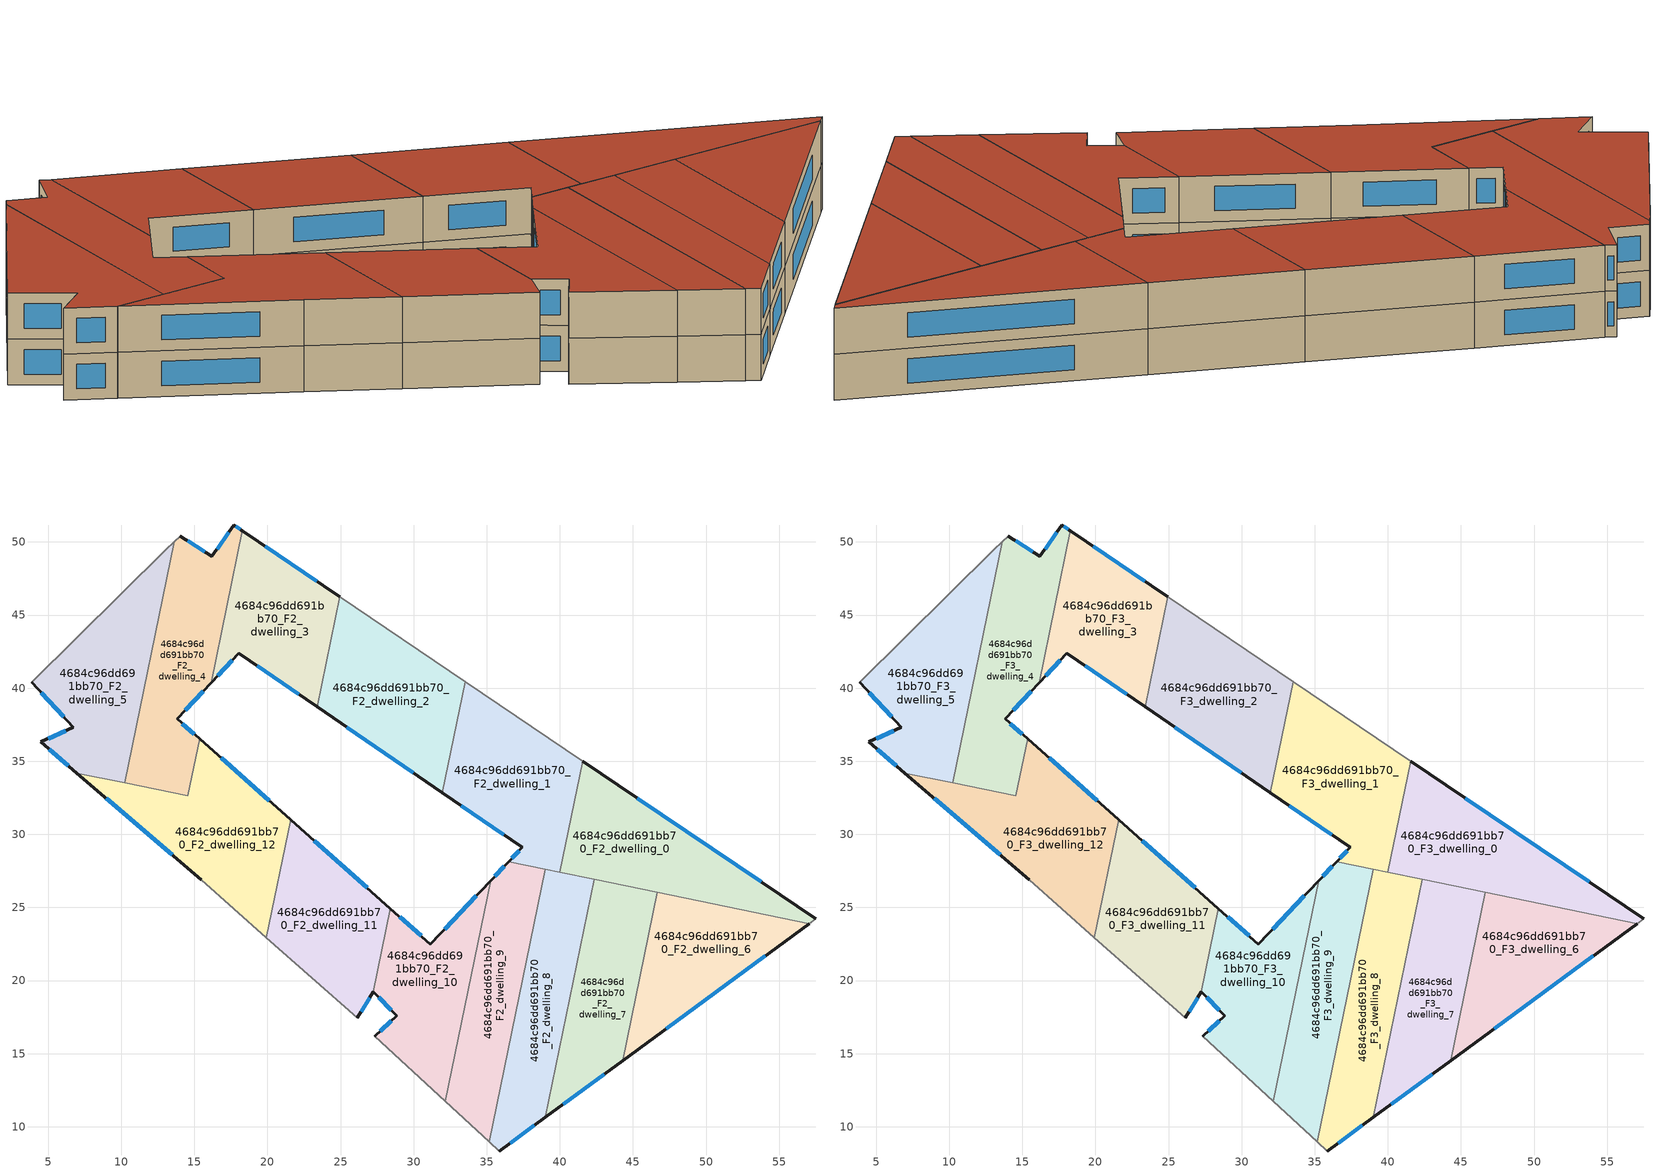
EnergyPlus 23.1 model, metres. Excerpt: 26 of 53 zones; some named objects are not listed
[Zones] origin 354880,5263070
4684c96dd691bb70_F2_dwelling_0
 floor to 4684c96dd691bb70_F1_dwelling_0 (EU_floor_Construction): 57.51,24.22 57.06,23.89 39.99,27.4 41.56,35.02 z6
 wall outside (EU_wall_Construction): 57.51,24.22 41.56,35.02 z6:9
 wall to 4684c96dd691bb70_F2_dwelling_1 (EU_wall_Construction): 41.56,35.02 39.99,27.4 z6:9
 wall adiabatic (EU_wall_Construction): 57.06,23.89 57.51,24.22 z6:9
 wall to 4684c96dd691bb70_F2_dwelling_6 (EU_wall_Construction): 46.66,26.03 57.06,23.89 z6:9
 wall to 4684c96dd691bb70_F2_dwelling_8 (EU_wall_Construction): 39.99,27.4 42.35,26.92 z6:9
 wall to 4684c96dd691bb70_F2_dwelling_7 (EU_wall_Construction): 42.35,26.92 46.66,26.03 z6:9
 window (EU_Window_Construction): 53.77,26.76 45.3,32.48 z6.7:8.3
4684c96dd691bb70_F2_dwelling_1
 floor to 4684c96dd691bb70_F1_dwelling_1 (EU_floor_Construction): 41.56,35.02 39.99,27.4 36.5,28.12 37.44,29.11 31.97,32.85 33.53,40.45 z6
 wall outside (EU_wall_Construction): 31.97,32.85 37.44,29.11 36.5,28.12 z6:9
 wall to 4684c96dd691bb70_F2_dwelling_2 (EU_wall_Construction): 33.53,40.45 31.97,32.85 z6:9
 wall adiabatic (EU_wall_Construction): 41.56,35.02 33.53,40.45 z6:9
 wall to 4684c96dd691bb70_F2_dwelling_9 (EU_wall_Construction): 36.5,28.12 39.01,27.6 z6:9
 wall to 4684c96dd691bb70_F2_dwelling_8 (EU_wall_Construction): 39.01,27.6 39.99,27.4 z6:9
 window (EU_Window_Construction): 37.22,28.88 36.72,28.35 / 33.26,31.97 36.16,29.99 z6.7:8.3
4684c96dd691bb70_F2_dwelling_10
 floor to 4684c96dd691bb70_F1_dwelling_10 (EU_floor_Construction): 35.26,26.82 32.16,11.76 27.36,16.2 28.83,17.58 27.24,19.24 28.41,24.93 31.15,22.49 z6
 wall outside (EU_wall_Construction): 27.24,19.24 28.83,17.58 27.36,16.2 / 35.26,26.82 31.15,22.49 28.41,24.93 z6:9
 wall adiabatic (EU_wall_Construction): 27.36,16.2 32.16,11.76 z6:9
 wall to 4684c96dd691bb70_F2_dwelling_11 (EU_wall_Construction): 28.41,24.93 27.24,19.24 z6:9
 wall to 4684c96dd691bb70_F2_dwelling_9 (EU_wall_Construction): 32.16,11.76 35.26,26.82 z6:9
 window (EU_Window_Construction): 28.48,17.26 27.7,16.52 / 27.62,18.85 28.46,17.97 / 30.51,23.07 29.06,24.36 / 34.3,25.8 32.12,23.51 z6.7:8.3
4684c96dd691bb70_F2_dwelling_11
 floor to 4684c96dd691bb70_F1_dwelling_11 (EU_floor_Construction): 28.41,24.93 27.24,19.24 26.14,17.46 19.93,22.95 21.59,31 z6
 wall outside (EU_wall_Construction): 28.41,24.93 21.59,31 / 26.14,17.46 27.24,19.24 z6:9
 wall adiabatic (EU_wall_Construction): 19.93,22.95 26.14,17.46 z6:9
 wall to 4684c96dd691bb70_F2_dwelling_12 (EU_wall_Construction): 21.59,31 19.93,22.95 z6:9
 window (EU_Window_Construction): 26.81,26.35 23.19,29.57 / 26.4,17.88 26.98,18.82 z6.7:8.3
4684c96dd691bb70_F2_dwelling_12
 floor to 4684c96dd691bb70_F1_dwelling_12 (EU_floor_Construction): 21.59,31 19.93,22.95 15.47,26.89 6.97,34.2 14.56,32.63 15.36,36.53 z6
 wall outside (EU_wall_Construction): 6.97,34.2 15.47,26.89 / 21.59,31 15.36,36.53 z6:9
 wall to 4684c96dd691bb70_F2_dwelling_4 (EU_wall_Construction): 15.36,36.53 14.56,32.63 10.24,33.52 z6:9
 wall adiabatic (EU_wall_Construction): 15.47,26.89 19.93,22.95 z6:9
 wall to 4684c96dd691bb70_F2_dwelling_5 (EU_wall_Construction): 10.24,33.52 6.97,34.2 z6:9
 window (EU_Window_Construction): 8.96,32.48 13.47,28.6 / 20.12,32.3 16.82,35.23 z6.7:8.3
4684c96dd691bb70_F2_dwelling_2
 floor to 4684c96dd691bb70_F1_dwelling_2 (EU_floor_Construction): 33.53,40.45 31.97,32.85 23.4,38.72 24.95,46.26 z6
 wall outside (EU_wall_Construction): 23.4,38.72 31.97,32.85 z6:9
 wall to 4684c96dd691bb70_F2_dwelling_3 (EU_wall_Construction): 24.95,46.26 23.4,38.72 z6:9
 wall adiabatic (EU_wall_Construction): 33.53,40.45 24.95,46.26 z6:9
 window (EU_Window_Construction): 25.41,37.34 29.96,34.23 z6.7:8.3
4684c96dd691bb70_F2_dwelling_3
 floor to 4684c96dd691bb70_F1_dwelling_3 (EU_floor_Construction): 24.95,46.26 23.4,38.72 18.05,42.38 16.15,40.37 18.29,50.76 z6
 wall outside (EU_wall_Construction): 16.15,40.37 18.05,42.38 23.4,38.72 / 24.95,46.26 18.29,50.76 z6:9
 wall to 4684c96dd691bb70_F2_dwelling_4 (EU_wall_Construction): 18.29,50.76 16.15,40.37 z6:9
 window (EU_Window_Construction): 16.6,40.84 17.61,41.91 / 23.38,47.31 19.85,49.7 / 19.31,41.52 22.14,39.58 z6.7:8.3
4684c96dd691bb70_F2_dwelling_4
 floor to 4684c96dd691bb70_F1_dwelling_4 (EU_floor_Construction): 18.29,50.76 16.15,40.37 13.82,37.9 15.36,36.53 14.56,32.63 10.24,33.52 13.63,50 14.04,50.4 16.2,49.01 17.7,51.16 z6
 wall outside (EU_wall_Construction): 18.29,50.76 17.7,51.16 16.2,49.01 14.04,50.4 / 15.36,36.53 13.82,37.9 16.15,40.37 z6:9
 wall to 4684c96dd691bb70_F2_dwelling_5 (EU_wall_Construction): 13.63,50 10.24,33.52 z6:9
 wall adiabatic (EU_wall_Construction): 14.04,50.4 13.63,50 z6:9
 window (EU_Window_Construction): 18.15,50.86 17.84,51.07 / 14.37,38.48 15.6,39.79 / 15,36.85 14.18,37.58 / 15.7,49.33 14.55,50.07 / 17.35,50.66 16.55,49.51 z6.7:8.3
4684c96dd691bb70_F2_dwelling_5
 floor to 4684c96dd691bb70_F1_dwelling_5 (EU_floor_Construction): 13.63,50 10.24,33.52 6.97,34.2 4.5,36.32 6.72,37.31 3.87,40.4 13.06,49.46 z6
 wall outside (EU_wall_Construction): 3.87,40.4 6.72,37.31 4.5,36.32 6.97,34.2 z6:9
 wall adiabatic (EU_wall_Construction): 13.63,50 13.06,49.46 3.87,40.4 z6:9
 window (EU_Window_Construction): 5.08,35.82 6.39,34.7 / 6.2,37.08 5.02,36.55 / 4.54,39.67 6.05,38.04 z6.7:8.3
4684c96dd691bb70_F2_dwelling_6
 floor to 4684c96dd691bb70_F1_dwelling_6 (EU_floor_Construction): 57.06,23.89 44.29,14.52 46.66,26.03 z6
 wall outside (EU_wall_Construction): 44.29,14.52 57.06,23.89 z6:9
 wall to 4684c96dd691bb70_F2_dwelling_7 (EU_wall_Construction): 46.66,26.03 44.29,14.52 z6:9
 window (EU_Window_Construction): 47.29,16.72 54.06,21.69 z6.7:8.3
4684c96dd691bb70_F2_dwelling_7
 floor to 4684c96dd691bb70_F1_dwelling_7 (EU_floor_Construction): 46.66,26.03 44.29,14.52 39,10.64 42.35,26.92 z6
 wall outside (EU_wall_Construction): 39,10.64 44.29,14.52 z6:9
 wall to 4684c96dd691bb70_F2_dwelling_8 (EU_wall_Construction): 42.35,26.92 39,10.64 z6:9
 window (EU_Window_Construction): 40.24,11.55 43.05,13.61 z6.7:8.3
4684c96dd691bb70_F2_dwelling_8
 floor to 4684c96dd691bb70_F1_dwelling_8 (EU_floor_Construction): 42.35,26.92 39,10.64 35.87,8.34 35.18,8.98 39.01,27.6 z6
 wall outside (EU_wall_Construction): 35.87,8.34 39,10.64 z6:9
 wall adiabatic (EU_wall_Construction): 35.18,8.98 35.87,8.34 z6:9
 wall to 4684c96dd691bb70_F2_dwelling_9 (EU_wall_Construction): 39.01,27.6 35.18,8.98 z6:9
 window (EU_Window_Construction): 36.61,8.88 38.26,10.1 z6.7:8.3
4684c96dd691bb70_F2_dwelling_9
 floor to 4684c96dd691bb70_F1_dwelling_9 (EU_floor_Construction): 39.01,27.6 35.18,8.98 32.16,11.76 35.26,26.82 36.5,28.12 z6
 wall outside (EU_wall_Construction): 36.5,28.12 35.26,26.82 z6:9
 wall adiabatic (EU_wall_Construction): 32.16,11.76 35.18,8.98 z6:9
 window (EU_Window_Construction): 36.21,27.82 35.55,27.12 z6.7:8.3
4684c96dd691bb70_F3_dwelling_0
 floor to 4684c96dd691bb70_F2_dwelling_0 (EU_floor_Construction): 57.51,24.22 57.06,23.89 39.99,27.4 41.56,35.02 z9
 wall outside (EU_wall_Construction): 57.51,24.22 41.56,35.02 z9:12
 wall to 4684c96dd691bb70_F3_dwelling_1 (EU_wall_Construction): 41.56,35.02 39.99,27.4 z9:12
 wall adiabatic (EU_wall_Construction): 57.06,23.89 57.51,24.22 z9:12
 wall to 4684c96dd691bb70_F3_dwelling_6 (EU_wall_Construction): 46.66,26.03 57.06,23.89 z9:12
 wall to 4684c96dd691bb70_F3_dwelling_8 (EU_wall_Construction): 39.99,27.4 42.35,26.92 z9:12
 wall to 4684c96dd691bb70_F3_dwelling_7 (EU_wall_Construction): 42.35,26.92 46.66,26.03 z9:12
 window (EU_Window_Construction): 53.77,26.76 45.3,32.48 z9.7:11.3
 roof outside (EU_roof_Construction): 57.51,24.22 41.56,35.02 39.99,27.4 57.06,23.89 z12
4684c96dd691bb70_F3_dwelling_1
 floor to 4684c96dd691bb70_F2_dwelling_1 (EU_floor_Construction): 41.56,35.02 39.99,27.4 36.5,28.12 37.44,29.11 31.97,32.85 33.53,40.45 z9
 wall outside (EU_wall_Construction): 31.97,32.85 37.44,29.11 36.5,28.12 z9:12
 wall to 4684c96dd691bb70_F3_dwelling_2 (EU_wall_Construction): 33.53,40.45 31.97,32.85 z9:12
 wall adiabatic (EU_wall_Construction): 41.56,35.02 33.53,40.45 z9:12
 wall to 4684c96dd691bb70_F3_dwelling_9 (EU_wall_Construction): 36.5,28.12 39.01,27.6 z9:12
 wall to 4684c96dd691bb70_F3_dwelling_8 (EU_wall_Construction): 39.01,27.6 39.99,27.4 z9:12
 window (EU_Window_Construction): 37.22,28.88 36.72,28.35 / 33.26,31.97 36.16,29.99 z9.7:11.3
 roof outside (EU_roof_Construction): 39.99,27.4 41.56,35.02 33.53,40.45 31.97,32.85 37.44,29.11 36.5,28.12 z12
4684c96dd691bb70_F3_dwelling_10
 floor to 4684c96dd691bb70_F2_dwelling_10 (EU_floor_Construction): 35.26,26.82 32.16,11.76 27.36,16.2 28.83,17.58 27.24,19.24 28.41,24.93 31.15,22.49 z9
 wall outside (EU_wall_Construction): 27.24,19.24 28.83,17.58 27.36,16.2 / 35.26,26.82 31.15,22.49 28.41,24.93 z9:12
 wall adiabatic (EU_wall_Construction): 27.36,16.2 32.16,11.76 z9:12
 wall to 4684c96dd691bb70_F3_dwelling_11 (EU_wall_Construction): 28.41,24.93 27.24,19.24 z9:12
 wall to 4684c96dd691bb70_F3_dwelling_9 (EU_wall_Construction): 32.16,11.76 35.26,26.82 z9:12
 window (EU_Window_Construction): 28.48,17.26 27.7,16.52 / 27.62,18.85 28.46,17.97 / 30.51,23.07 29.06,24.36 / 34.3,25.8 32.12,23.51 z9.7:11.3
 roof outside (EU_roof_Construction): 32.16,11.76 35.26,26.82 31.15,22.49 28.41,24.93 27.24,19.24 28.83,17.58 27.36,16.2 z12
4684c96dd691bb70_F3_dwelling_11
 floor to 4684c96dd691bb70_F2_dwelling_11 (EU_floor_Construction): 28.41,24.93 27.24,19.24 26.14,17.46 19.93,22.95 21.59,31 z9
 wall outside (EU_wall_Construction): 28.41,24.93 21.59,31 / 26.14,17.46 27.24,19.24 z9:12
 wall adiabatic (EU_wall_Construction): 19.93,22.95 26.14,17.46 z9:12
 wall to 4684c96dd691bb70_F3_dwelling_12 (EU_wall_Construction): 21.59,31 19.93,22.95 z9:12
 window (EU_Window_Construction): 26.81,26.35 23.19,29.57 / 26.4,17.88 26.98,18.82 z9.7:11.3
 roof outside (EU_roof_Construction): 27.24,19.24 28.41,24.93 21.59,31 19.93,22.95 26.14,17.46 z12
4684c96dd691bb70_F3_dwelling_12
 floor to 4684c96dd691bb70_F2_dwelling_12 (EU_floor_Construction): 21.59,31 19.93,22.95 15.47,26.89 6.97,34.2 14.56,32.63 15.36,36.53 z9
 wall outside (EU_wall_Construction): 6.97,34.2 15.47,26.89 / 21.59,31 15.36,36.53 z9:12
 wall to 4684c96dd691bb70_F3_dwelling_4 (EU_wall_Construction): 15.36,36.53 14.56,32.63 10.24,33.52 z9:12
 wall adiabatic (EU_wall_Construction): 15.47,26.89 19.93,22.95 z9:12
 wall to 4684c96dd691bb70_F3_dwelling_5 (EU_wall_Construction): 10.24,33.52 6.97,34.2 z9:12
 window (EU_Window_Construction): 8.96,32.48 13.47,28.6 / 20.12,32.3 16.82,35.23 z9.7:11.3
 roof outside (EU_roof_Construction): 19.93,22.95 21.59,31 15.36,36.53 14.56,32.63 6.97,34.2 15.47,26.89 z12
4684c96dd691bb70_F3_dwelling_2
 floor to 4684c96dd691bb70_F2_dwelling_2 (EU_floor_Construction): 33.53,40.45 31.97,32.85 23.4,38.72 24.95,46.26 z9
 wall outside (EU_wall_Construction): 23.4,38.72 31.97,32.85 z9:12
 wall to 4684c96dd691bb70_F3_dwelling_3 (EU_wall_Construction): 24.95,46.26 23.4,38.72 z9:12
 wall adiabatic (EU_wall_Construction): 33.53,40.45 24.95,46.26 z9:12
 window (EU_Window_Construction): 25.41,37.34 29.96,34.23 z9.7:11.3
 roof outside (EU_roof_Construction): 31.97,32.85 33.53,40.45 24.95,46.26 23.4,38.72 z12
4684c96dd691bb70_F3_dwelling_3
 floor to 4684c96dd691bb70_F2_dwelling_3 (EU_floor_Construction): 24.95,46.26 23.4,38.72 18.05,42.38 16.15,40.37 18.29,50.76 z9
 wall outside (EU_wall_Construction): 16.15,40.37 18.05,42.38 23.4,38.72 / 24.95,46.26 18.29,50.76 z9:12
 wall to 4684c96dd691bb70_F3_dwelling_4 (EU_wall_Construction): 18.29,50.76 16.15,40.37 z9:12
 window (EU_Window_Construction): 16.6,40.84 17.61,41.91 / 23.38,47.31 19.85,49.7 / 19.31,41.52 22.14,39.58 z9.7:11.3
 roof outside (EU_roof_Construction): 23.4,38.72 24.95,46.26 18.29,50.76 16.15,40.37 18.05,42.38 z12
4684c96dd691bb70_F3_dwelling_4
 floor to 4684c96dd691bb70_F2_dwelling_4 (EU_floor_Construction): 18.29,50.76 16.15,40.37 13.82,37.9 15.36,36.53 14.56,32.63 10.24,33.52 13.63,50 14.04,50.4 16.2,49.01 17.7,51.16 z9
 wall outside (EU_wall_Construction): 18.29,50.76 17.7,51.16 16.2,49.01 14.04,50.4 / 15.36,36.53 13.82,37.9 16.15,40.37 z9:12
 wall to 4684c96dd691bb70_F3_dwelling_5 (EU_wall_Construction): 13.63,50 10.24,33.52 z9:12
 wall adiabatic (EU_wall_Construction): 14.04,50.4 13.63,50 z9:12
 window (EU_Window_Construction): 18.15,50.86 17.84,51.07 / 14.37,38.48 15.6,39.79 / 15,36.85 14.18,37.58 / 15.7,49.33 14.55,50.07 / 17.35,50.66 16.55,49.51 z9.7:11.3
 roof outside (EU_roof_Construction): 14.56,32.63 15.36,36.53 13.82,37.9 16.15,40.37 18.29,50.76 17.7,51.16 16.2,49.01 14.04,50.4 13.63,50 10.24,33.52 z12
4684c96dd691bb70_F3_dwelling_5
 floor to 4684c96dd691bb70_F2_dwelling_5 (EU_floor_Construction): 13.63,50 10.24,33.52 6.97,34.2 4.5,36.32 6.72,37.31 3.87,40.4 13.06,49.46 z9
 wall outside (EU_wall_Construction): 3.87,40.4 6.72,37.31 4.5,36.32 6.97,34.2 z9:12
 wall adiabatic (EU_wall_Construction): 13.63,50 13.06,49.46 3.87,40.4 z9:12
 window (EU_Window_Construction): 5.08,35.82 6.39,34.7 / 6.2,37.08 5.02,36.55 / 4.54,39.67 6.05,38.04 z9.7:11.3
 roof outside (EU_roof_Construction): 10.24,33.52 13.63,50 13.06,49.46 3.87,40.4 6.72,37.31 4.5,36.32 6.97,34.2 z12
4684c96dd691bb70_F3_dwelling_6
 floor to 4684c96dd691bb70_F2_dwelling_6 (EU_floor_Construction): 57.06,23.89 44.29,14.52 46.66,26.03 z9
 wall outside (EU_wall_Construction): 44.29,14.52 57.06,23.89 z9:12
 wall to 4684c96dd691bb70_F3_dwelling_7 (EU_wall_Construction): 46.66,26.03 44.29,14.52 z9:12
 window (EU_Window_Construction): 47.29,16.72 54.06,21.69 z9.7:11.3
 roof outside (EU_roof_Construction): 57.06,23.89 46.66,26.03 44.29,14.52 z12
4684c96dd691bb70_F3_dwelling_7
 floor to 4684c96dd691bb70_F2_dwelling_7 (EU_floor_Construction): 46.66,26.03 44.29,14.52 39,10.64 42.35,26.92 z9
 wall outside (EU_wall_Construction): 39,10.64 44.29,14.52 z9:12
 wall to 4684c96dd691bb70_F3_dwelling_8 (EU_wall_Construction): 42.35,26.92 39,10.64 z9:12
 window (EU_Window_Construction): 40.24,11.55 43.05,13.61 z9.7:11.3
 roof outside (EU_roof_Construction): 44.29,14.52 46.66,26.03 42.35,26.92 39,10.64 z12
4684c96dd691bb70_F3_dwelling_8
 floor to 4684c96dd691bb70_F2_dwelling_8 (EU_floor_Construction): 42.35,26.92 39,10.64 35.87,8.34 35.18,8.98 39.01,27.6 z9
 wall outside (EU_wall_Construction): 35.87,8.34 39,10.64 z9:12
 wall adiabatic (EU_wall_Construction): 35.18,8.98 35.87,8.34 z9:12
 wall to 4684c96dd691bb70_F3_dwelling_9 (EU_wall_Construction): 39.01,27.6 35.18,8.98 z9:12
 window (EU_Window_Construction): 36.61,8.88 38.26,10.1 z9.7:11.3
 roof outside (EU_roof_Construction): 39,10.64 42.35,26.92 39.01,27.6 35.18,8.98 35.87,8.34 z12
4684c96dd691bb70_F3_dwelling_9
 floor to 4684c96dd691bb70_F2_dwelling_9 (EU_floor_Construction): 39.01,27.6 35.18,8.98 32.16,11.76 35.26,26.82 36.5,28.12 z9
 wall outside (EU_wall_Construction): 36.5,28.12 35.26,26.82 z9:12
 wall adiabatic (EU_wall_Construction): 32.16,11.76 35.18,8.98 z9:12
 window (EU_Window_Construction): 36.21,27.82 35.55,27.12 z9.7:11.3
 roof outside (EU_roof_Construction): 35.18,8.98 39.01,27.6 36.5,28.12 35.26,26.82 32.16,11.76 z12
[Building]
EU S2 Campaign: North Axis=0; Terrain=City; Solar Distribution=FullExterior
[Site:Location]
Budapest.Ferenc.Liszt.Intl.AP: Latitude=47.437; Longitude=19.256; Time Zone=1; Elevation=185
[SizingPeriod:WeatherFileDays]
AnnualSizingPeriod: Begin Month=1; Begin Day of Month=1; End Month=12; End Day of Month=31; Day of Week for Start Day=Monday; Use Weather File Daylight Saving Period=No; Use Weather File Rain and Snow Indicators=No
[MATERIAL]
EU_InternalMass_Material: Roughness=MediumRough; Thickness=0.1; Conductivity=1; Density=1800; Specific Heat=900; Thermal Absorptance=0.9; Solar Absorptance=0.7; Visible Absorptance=0.7
[MATERIAL:NOMASS] Roughness=MediumRough; Thermal Absorptance=0.9; Solar Absorptance=0.7; Visible Absorptance=0.7
Name | Thermal Resistance
EU_wall_NoMass | 0.832559
EU_roof_NoMass | 1.39638
EU_floor_NoMass | 0.872794
[WINDOWMATERIAL:SIMPLEGLAZINGSYSTEM]
EU_Window_SimpleGlazing: UFactor=2.79869; Solar Heat Gain Coefficient=0.75; Visible Transmittance=0.75
[CONSTRUCTION]
EU_wall_Construction: EU_wall_NoMass
EU_roof_Construction: EU_roof_NoMass
EU_floor_Construction: EU_floor_NoMass
EU_Window_Construction: EU_Window_SimpleGlazing
EU_InternalMass_Construction: EU_InternalMass_Material
[ZONE] Type=1; Multiplier=1; Ceiling Height=autocalculate; Floor Area=autocalculate; Part of Total Floor Area=Yes
Name | Volume
4684c96dd691bb70_F2_dwelling_0; 4684c96dd691bb70_F3_dwelling_0 | 218.485
4684c96dd691bb70_F2_dwelling_1; 4684c96dd691bb70_F3_dwelling_1 | 214.995
4684c96dd691bb70_F2_dwelling_10; 4684c96dd691bb70_F3_dwelling_10 | 182.486
4684c96dd691bb70_F2_dwelling_11; 4684c96dd691bb70_F3_dwelling_11 | 192.087
4684c96dd691bb70_F2_dwelling_12; 4684c96dd691bb70_F3_dwelling_12 | 228.372
4684c96dd691bb70_F2_dwelling_2; 4684c96dd691bb70_F3_dwelling_2 | 222.014
4684c96dd691bb70_F2_dwelling_3; 4684c96dd691bb70_F3_dwelling_3 | 177.365
4684c96dd691bb70_F2_dwelling_4; 4684c96dd691bb70_F3_dwelling_4 | 218.488
4684c96dd691bb70_F2_dwelling_5; 4684c96dd691bb70_F3_dwelling_5 | 218.498
4684c96dd691bb70_F2_dwelling_6; 4684c96dd691bb70_F3_dwelling_6 | 187.28
4684c96dd691bb70_F2_dwelling_7; 4684c96dd691bb70_F3_dwelling_7 | 187.292
4684c96dd691bb70_F2_dwelling_8; 4684c96dd691bb70_F3_dwelling_8 | 187.276
4684c96dd691bb70_F2_dwelling_9; 4684c96dd691bb70_F3_dwelling_9 | 187.27
[INTERNALMASS] Construction=EU_InternalMass_Construction
Name | Zone or ZoneList | Surface Area
4684c96dd691bb70_F2_dwelling_0_EU_InternalMass | 4684c96dd691bb70_F2_dwelling_0 | 72.8281
4684c96dd691bb70_F2_dwelling_1_EU_InternalMass | 4684c96dd691bb70_F2_dwelling_1 | 71.6655
4684c96dd691bb70_F2_dwelling_2_EU_InternalMass | 4684c96dd691bb70_F2_dwelling_2 | 74.0048
4684c96dd691bb70_F2_dwelling_3_EU_InternalMass | 4684c96dd691bb70_F2_dwelling_3 | 59.1219
4684c96dd691bb70_F2_dwelling_4_EU_InternalMass | 4684c96dd691bb70_F2_dwelling_4 | 72.829
4684c96dd691bb70_F2_dwelling_5_EU_InternalMass | 4684c96dd691bb70_F2_dwelling_5 | 72.8325
4684c96dd691bb70_F2_dwelling_6_EU_InternalMass | 4684c96dd691bb70_F2_dwelling_6 | 62.4267
4684c96dd691bb70_F2_dwelling_7_EU_InternalMass | 4684c96dd691bb70_F2_dwelling_7 | 62.4309
4684c96dd691bb70_F2_dwelling_8_EU_InternalMass | 4684c96dd691bb70_F2_dwelling_8 | 62.4252
4684c96dd691bb70_F2_dwelling_9_EU_InternalMass | 4684c96dd691bb70_F2_dwelling_9 | 62.4234
4684c96dd691bb70_F2_dwelling_10_EU_InternalMass | 4684c96dd691bb70_F2_dwelling_10 | 60.8289
4684c96dd691bb70_F2_dwelling_11_EU_InternalMass | 4684c96dd691bb70_F2_dwelling_11 | 64.0291
4684c96dd691bb70_F2_dwelling_12_EU_InternalMass | 4684c96dd691bb70_F2_dwelling_12 | 76.1239
4684c96dd691bb70_F3_dwelling_0_EU_InternalMass | 4684c96dd691bb70_F3_dwelling_0 | 72.8281
4684c96dd691bb70_F3_dwelling_1_EU_InternalMass | 4684c96dd691bb70_F3_dwelling_1 | 71.6655
4684c96dd691bb70_F3_dwelling_2_EU_InternalMass | 4684c96dd691bb70_F3_dwelling_2 | 74.0048
4684c96dd691bb70_F3_dwelling_3_EU_InternalMass | 4684c96dd691bb70_F3_dwelling_3 | 59.1219
4684c96dd691bb70_F3_dwelling_4_EU_InternalMass | 4684c96dd691bb70_F3_dwelling_4 | 72.829
4684c96dd691bb70_F3_dwelling_5_EU_InternalMass | 4684c96dd691bb70_F3_dwelling_5 | 72.8325
4684c96dd691bb70_F3_dwelling_6_EU_InternalMass | 4684c96dd691bb70_F3_dwelling_6 | 62.4267
4684c96dd691bb70_F3_dwelling_7_EU_InternalMass | 4684c96dd691bb70_F3_dwelling_7 | 62.4309
4684c96dd691bb70_F3_dwelling_8_EU_InternalMass | 4684c96dd691bb70_F3_dwelling_8 | 62.4252
4684c96dd691bb70_F3_dwelling_9_EU_InternalMass | 4684c96dd691bb70_F3_dwelling_9 | 62.4234
4684c96dd691bb70_F3_dwelling_10_EU_InternalMass | 4684c96dd691bb70_F3_dwelling_10 | 60.8289
4684c96dd691bb70_F3_dwelling_11_EU_InternalMass | 4684c96dd691bb70_F3_dwelling_11 | 64.0291
4684c96dd691bb70_F3_dwelling_12_EU_InternalMass | 4684c96dd691bb70_F3_dwelling_12 | 76.1239
[OTHEREQUIPMENT] Fuel Type=Electricity; Design Level Calculation Method=Watts/Area; Power per Zone Floor Area=1; Fraction Latent=0; Fraction Radiant=0; Fraction Lost=0; Carbon Dioxide Generation Rate=0; EndUse Subcategory=EU_Step8_InternalGains
Name | Zone or ZoneList or Space or SpaceList | Schedule
EU_Step8_InternalGain_4684c96dd691bb70_F2_dwelling_0_f000 | 4684c96dd691bb70_F2_dwelling_0 | EU_Step8_GainSchedule_4684c96dd691bb70_F2_dwelling_0_f000
EU_Step8_InternalGain_4684c96dd691bb70_F2_dwelling_1_f000 | 4684c96dd691bb70_F2_dwelling_1 | EU_Step8_GainSchedule_4684c96dd691bb70_F2_dwelling_1_f000
EU_Step8_InternalGain_4684c96dd691bb70_F2_dwelling_2_f000 | 4684c96dd691bb70_F2_dwelling_2 | EU_Step8_GainSchedule_4684c96dd691bb70_F2_dwelling_2_f000
EU_Step8_InternalGain_4684c96dd691bb70_F2_dwelling_3_f000 | 4684c96dd691bb70_F2_dwelling_3 | EU_Step8_GainSchedule_4684c96dd691bb70_F2_dwelling_3_f000
EU_Step8_InternalGain_4684c96dd691bb70_F2_dwelling_4_f000 | 4684c96dd691bb70_F2_dwelling_4 | EU_Step8_GainSchedule_4684c96dd691bb70_F2_dwelling_4_f000
EU_Step8_InternalGain_4684c96dd691bb70_F2_dwelling_5_f000 | 4684c96dd691bb70_F2_dwelling_5 | EU_Step8_GainSchedule_4684c96dd691bb70_F2_dwelling_5_f000
EU_Step8_InternalGain_4684c96dd691bb70_F2_dwelling_6_f000 | 4684c96dd691bb70_F2_dwelling_6 | EU_Step8_GainSchedule_4684c96dd691bb70_F2_dwelling_6_f000
EU_Step8_InternalGain_4684c96dd691bb70_F2_dwelling_7_f000 | 4684c96dd691bb70_F2_dwelling_7 | EU_Step8_GainSchedule_4684c96dd691bb70_F2_dwelling_7_f000
EU_Step8_InternalGain_4684c96dd691bb70_F2_dwelling_8_f000 | 4684c96dd691bb70_F2_dwelling_8 | EU_Step8_GainSchedule_4684c96dd691bb70_F2_dwelling_8_f000
EU_Step8_InternalGain_4684c96dd691bb70_F2_dwelling_9_f000 | 4684c96dd691bb70_F2_dwelling_9 | EU_Step8_GainSchedule_4684c96dd691bb70_F2_dwelling_9_f000
EU_Step8_InternalGain_4684c96dd691bb70_F2_dwelling_10_f000 | 4684c96dd691bb70_F2_dwelling_10 | EU_Step8_GainSchedule_4684c96dd691bb70_F2_dwelling_10_f000
EU_Step8_InternalGain_4684c96dd691bb70_F2_dwelling_11_f000 | 4684c96dd691bb70_F2_dwelling_11 | EU_Step8_GainSchedule_4684c96dd691bb70_F2_dwelling_11_f000
EU_Step8_InternalGain_4684c96dd691bb70_F2_dwelling_12_f000 | 4684c96dd691bb70_F2_dwelling_12 | EU_Step8_GainSchedule_4684c96dd691bb70_F2_dwelling_12_f000
EU_Step8_InternalGain_4684c96dd691bb70_F3_dwelling_0_f000 | 4684c96dd691bb70_F3_dwelling_0 | EU_Step8_GainSchedule_4684c96dd691bb70_F3_dwelling_0_f000
EU_Step8_InternalGain_4684c96dd691bb70_F3_dwelling_1_f000 | 4684c96dd691bb70_F3_dwelling_1 | EU_Step8_GainSchedule_4684c96dd691bb70_F3_dwelling_1_f000
EU_Step8_InternalGain_4684c96dd691bb70_F3_dwelling_2_f000 | 4684c96dd691bb70_F3_dwelling_2 | EU_Step8_GainSchedule_4684c96dd691bb70_F3_dwelling_2_f000
EU_Step8_InternalGain_4684c96dd691bb70_F3_dwelling_3_f000 | 4684c96dd691bb70_F3_dwelling_3 | EU_Step8_GainSchedule_4684c96dd691bb70_F3_dwelling_3_f000
EU_Step8_InternalGain_4684c96dd691bb70_F3_dwelling_4_f000 | 4684c96dd691bb70_F3_dwelling_4 | EU_Step8_GainSchedule_4684c96dd691bb70_F3_dwelling_4_f000
EU_Step8_InternalGain_4684c96dd691bb70_F3_dwelling_5_f000 | 4684c96dd691bb70_F3_dwelling_5 | EU_Step8_GainSchedule_4684c96dd691bb70_F3_dwelling_5_f000
EU_Step8_InternalGain_4684c96dd691bb70_F3_dwelling_6_f000 | 4684c96dd691bb70_F3_dwelling_6 | EU_Step8_GainSchedule_4684c96dd691bb70_F3_dwelling_6_f000
EU_Step8_InternalGain_4684c96dd691bb70_F3_dwelling_7_f000 | 4684c96dd691bb70_F3_dwelling_7 | EU_Step8_GainSchedule_4684c96dd691bb70_F3_dwelling_7_f000
EU_Step8_InternalGain_4684c96dd691bb70_F3_dwelling_8_f000 | 4684c96dd691bb70_F3_dwelling_8 | EU_Step8_GainSchedule_4684c96dd691bb70_F3_dwelling_8_f000
EU_Step8_InternalGain_4684c96dd691bb70_F3_dwelling_9_f000 | 4684c96dd691bb70_F3_dwelling_9 | EU_Step8_GainSchedule_4684c96dd691bb70_F3_dwelling_9_f000
EU_Step8_InternalGain_4684c96dd691bb70_F3_dwelling_10_f000 | 4684c96dd691bb70_F3_dwelling_10 | EU_Step8_GainSchedule_4684c96dd691bb70_F3_dwelling_10_f000
EU_Step8_InternalGain_4684c96dd691bb70_F3_dwelling_11_f000 | 4684c96dd691bb70_F3_dwelling_11 | EU_Step8_GainSchedule_4684c96dd691bb70_F3_dwelling_11_f000
EU_Step8_InternalGain_4684c96dd691bb70_F3_dwelling_12_f000 | 4684c96dd691bb70_F3_dwelling_12 | EU_Step8_GainSchedule_4684c96dd691bb70_F3_dwelling_12_f000
[ZONEVENTILATION:DESIGNFLOWRATE] Schedule=EU_AlwaysOn; Design Flow Rate Calculation Method=AirChanges/Hour; Air Changes per Hour=0.475469; Ventilation Type=Natural; Fan Pressure Rise=0; Fan Total Efficiency=1; Constant Term Coefficient=1; Temperature Term Coefficient=0; Velocity Term Coefficient=0; Velocity Squared Term Coefficient=0; Minimum Indoor Temperature=-100; Maximum Indoor Temperature=100; Delta Temperature=-100; Minimum Outdoor Temperature=-100; Maximum Outdoor Temperature=100; Maximum Wind Speed=40
Name | Zone or ZoneList or Space or SpaceList
EU_ConstantAir_4684c96dd691bb70_F2_dwelling_0 | 4684c96dd691bb70_F2_dwelling_0
EU_ConstantAir_4684c96dd691bb70_F2_dwelling_1 | 4684c96dd691bb70_F2_dwelling_1
EU_ConstantAir_4684c96dd691bb70_F2_dwelling_2 | 4684c96dd691bb70_F2_dwelling_2
EU_ConstantAir_4684c96dd691bb70_F2_dwelling_3 | 4684c96dd691bb70_F2_dwelling_3
EU_ConstantAir_4684c96dd691bb70_F2_dwelling_4 | 4684c96dd691bb70_F2_dwelling_4
EU_ConstantAir_4684c96dd691bb70_F2_dwelling_5 | 4684c96dd691bb70_F2_dwelling_5
EU_ConstantAir_4684c96dd691bb70_F2_dwelling_6 | 4684c96dd691bb70_F2_dwelling_6
EU_ConstantAir_4684c96dd691bb70_F2_dwelling_7 | 4684c96dd691bb70_F2_dwelling_7
EU_ConstantAir_4684c96dd691bb70_F2_dwelling_8 | 4684c96dd691bb70_F2_dwelling_8
EU_ConstantAir_4684c96dd691bb70_F2_dwelling_9 | 4684c96dd691bb70_F2_dwelling_9
EU_ConstantAir_4684c96dd691bb70_F2_dwelling_10 | 4684c96dd691bb70_F2_dwelling_10
EU_ConstantAir_4684c96dd691bb70_F2_dwelling_11 | 4684c96dd691bb70_F2_dwelling_11
EU_ConstantAir_4684c96dd691bb70_F2_dwelling_12 | 4684c96dd691bb70_F2_dwelling_12
EU_ConstantAir_4684c96dd691bb70_F3_dwelling_0 | 4684c96dd691bb70_F3_dwelling_0
EU_ConstantAir_4684c96dd691bb70_F3_dwelling_1 | 4684c96dd691bb70_F3_dwelling_1
EU_ConstantAir_4684c96dd691bb70_F3_dwelling_2 | 4684c96dd691bb70_F3_dwelling_2
EU_ConstantAir_4684c96dd691bb70_F3_dwelling_3 | 4684c96dd691bb70_F3_dwelling_3
EU_ConstantAir_4684c96dd691bb70_F3_dwelling_4 | 4684c96dd691bb70_F3_dwelling_4
EU_ConstantAir_4684c96dd691bb70_F3_dwelling_5 | 4684c96dd691bb70_F3_dwelling_5
EU_ConstantAir_4684c96dd691bb70_F3_dwelling_6 | 4684c96dd691bb70_F3_dwelling_6
EU_ConstantAir_4684c96dd691bb70_F3_dwelling_7 | 4684c96dd691bb70_F3_dwelling_7
EU_ConstantAir_4684c96dd691bb70_F3_dwelling_8 | 4684c96dd691bb70_F3_dwelling_8
EU_ConstantAir_4684c96dd691bb70_F3_dwelling_9 | 4684c96dd691bb70_F3_dwelling_9
EU_ConstantAir_4684c96dd691bb70_F3_dwelling_10 | 4684c96dd691bb70_F3_dwelling_10
EU_ConstantAir_4684c96dd691bb70_F3_dwelling_11 | 4684c96dd691bb70_F3_dwelling_11
EU_ConstantAir_4684c96dd691bb70_F3_dwelling_12 | 4684c96dd691bb70_F3_dwelling_12
[HVACTEMPLATE:THERMOSTAT] Constant Heating Setpoint=20; Constant Cooling Setpoint=50
EU_HeatOnly_4684c96dd691bb70_F3_dwelling_0; EU_HeatOnly_4684c96dd691bb70_F3_dwelling_1; EU_HeatOnly_4684c96dd691bb70_F3_dwelling_2; EU_HeatOnly_4684c96dd691bb70_F3_dwelling_3; EU_HeatOnly_4684c96dd691bb70_F3_dwelling_4; EU_HeatOnly_4684c96dd691bb70_F3_dwelling_5; EU_HeatOnly_4684c96dd691bb70_F3_dwelling_6; EU_HeatOnly_4684c96dd691bb70_F3_dwelling_7; EU_HeatOnly_4684c96dd691bb70_F3_dwelling_8; EU_HeatOnly_4684c96dd691bb70_F3_dwelling_9; EU_HeatOnly_4684c96dd691bb70_F3_dwelling_10; EU_HeatOnly_4684c96dd691bb70_F3_dwelling_11; EU_HeatOnly_4684c96dd691bb70_F3_dwelling_12
[HVACTEMPLATE:ZONE:IDEALLOADSAIRSYSTEM] System Availability Schedule=EU_AlwaysOn; Maximum Heating Supply Air Temperature=50; Minimum Cooling Supply Air Temperature=13; Maximum Heating Supply Air Humidity Ratio=0.0156; Minimum Cooling Supply Air Humidity Ratio=0.0077; Heating Limit=NoLimit; Cooling Limit=NoLimit; Heating Availability Schedule=EU_AlwaysOn; Cooling Availability Schedule=EU_CoolingOff; Dehumidification Control Type=ConstantSensibleHeatRatio; Cooling Sensible Heat Ratio=0.7; Dehumidification Setpoint=60; Humidification Control Type=None; Humidification Setpoint=30; Outdoor Air Method=None; Outdoor Air Flow Rate per Person=0.00944; Outdoor Air Flow Rate per Zone Floor Area=0; Outdoor Air Flow Rate per Zone=0; Demand Controlled Ventilation Type=None; Outdoor Air Economizer Type=NoEconomizer; Heat Recovery Type=None; Sensible Heat Recovery Effectiveness=0.7; Latent Heat Recovery Effectiveness=0.65
Name | Template Thermostat
4684c96dd691bb70_F2_dwelling_0 | EU_HeatOnly_4684c96dd691bb70_F2_dwelling_0
4684c96dd691bb70_F2_dwelling_1 | EU_HeatOnly_4684c96dd691bb70_F2_dwelling_1
4684c96dd691bb70_F2_dwelling_2 | EU_HeatOnly_4684c96dd691bb70_F2_dwelling_2
4684c96dd691bb70_F2_dwelling_3 | EU_HeatOnly_4684c96dd691bb70_F2_dwelling_3
4684c96dd691bb70_F2_dwelling_4 | EU_HeatOnly_4684c96dd691bb70_F2_dwelling_4
4684c96dd691bb70_F2_dwelling_5 | EU_HeatOnly_4684c96dd691bb70_F2_dwelling_5
4684c96dd691bb70_F2_dwelling_6 | EU_HeatOnly_4684c96dd691bb70_F2_dwelling_6
4684c96dd691bb70_F2_dwelling_7 | EU_HeatOnly_4684c96dd691bb70_F2_dwelling_7
4684c96dd691bb70_F2_dwelling_8 | EU_HeatOnly_4684c96dd691bb70_F2_dwelling_8
4684c96dd691bb70_F2_dwelling_9 | EU_HeatOnly_4684c96dd691bb70_F2_dwelling_9
4684c96dd691bb70_F2_dwelling_10 | EU_HeatOnly_4684c96dd691bb70_F2_dwelling_10
4684c96dd691bb70_F2_dwelling_11 | EU_HeatOnly_4684c96dd691bb70_F2_dwelling_11
4684c96dd691bb70_F2_dwelling_12 | EU_HeatOnly_4684c96dd691bb70_F2_dwelling_12
4684c96dd691bb70_F3_dwelling_0 | EU_HeatOnly_4684c96dd691bb70_F3_dwelling_0
4684c96dd691bb70_F3_dwelling_1 | EU_HeatOnly_4684c96dd691bb70_F3_dwelling_1
4684c96dd691bb70_F3_dwelling_2 | EU_HeatOnly_4684c96dd691bb70_F3_dwelling_2
4684c96dd691bb70_F3_dwelling_3 | EU_HeatOnly_4684c96dd691bb70_F3_dwelling_3
4684c96dd691bb70_F3_dwelling_4 | EU_HeatOnly_4684c96dd691bb70_F3_dwelling_4
4684c96dd691bb70_F3_dwelling_5 | EU_HeatOnly_4684c96dd691bb70_F3_dwelling_5
4684c96dd691bb70_F3_dwelling_6 | EU_HeatOnly_4684c96dd691bb70_F3_dwelling_6
4684c96dd691bb70_F3_dwelling_7 | EU_HeatOnly_4684c96dd691bb70_F3_dwelling_7
4684c96dd691bb70_F3_dwelling_8 | EU_HeatOnly_4684c96dd691bb70_F3_dwelling_8
4684c96dd691bb70_F3_dwelling_9 | EU_HeatOnly_4684c96dd691bb70_F3_dwelling_9
4684c96dd691bb70_F3_dwelling_10 | EU_HeatOnly_4684c96dd691bb70_F3_dwelling_10
4684c96dd691bb70_F3_dwelling_11 | EU_HeatOnly_4684c96dd691bb70_F3_dwelling_11
4684c96dd691bb70_F3_dwelling_12 | EU_HeatOnly_4684c96dd691bb70_F3_dwelling_12
[SIZING:ZONE] Zone Cooling Design Supply Air Temperature Input Method=SupplyAirTemperature; Zone Cooling Design Supply Air Temperature=13; Zone Heating Design Supply Air Temperature Input Method=SupplyAirTemperature; Zone Heating Design Supply Air Temperature=50; Zone Cooling Design Supply Air Humidity Ratio=0.008; Zone Heating Design Supply Air Humidity Ratio=0.008; Cooling Design Air Flow Method=DesignDay; Cooling Design Air Flow Rate=0; Cooling Minimum Air Flow per Zone Floor Area=0.000762; Cooling Minimum Air Flow=0; Cooling Minimum Air Flow Fraction=0.2; Heating Design Air Flow Method=DesignDay; Heating Design Air Flow Rate=0; Heating Maximum Air Flow per Zone Floor Area=0.002032; Heating Maximum Air Flow=0.141576; Heating Maximum Air Flow Fraction=0.3; Account for Dedicated Outdoor Air System=No; Dedicated Outdoor Air System Control Strategy=NeutralSupplyAir; Dedicated Outdoor Air Low Setpoint Temperature for Design=autosize; Dedicated Outdoor Air High Setpoint Temperature for Design=autosize; Zone Load Sizing Method=Sensible Load Only No Latent Load; Zone Latent Cooling Design Supply Air Humidity Ratio Input Method=HumidityRatioDifference; Zone Cooling Design Supply Air Humidity Ratio Difference=0.005; Zone Latent Heating Design Supply Air Humidity Ratio Input Method=HumidityRatioDifference; Zone Humidification Design Supply Air Humidity Ratio Difference=0.005
4684c96dd691bb70_F2_dwelling_0; 4684c96dd691bb70_F2_dwelling_1; 4684c96dd691bb70_F2_dwelling_2; 4684c96dd691bb70_F2_dwelling_3; 4684c96dd691bb70_F2_dwelling_4; 4684c96dd691bb70_F2_dwelling_5; 4684c96dd691bb70_F2_dwelling_6; 4684c96dd691bb70_F2_dwelling_7; 4684c96dd691bb70_F2_dwelling_8; 4684c96dd691bb70_F2_dwelling_9; 4684c96dd691bb70_F2_dwelling_10; 4684c96dd691bb70_F2_dwelling_11; 4684c96dd691bb70_F2_dwelling_12; 4684c96dd691bb70_F3_dwelling_0; 4684c96dd691bb70_F3_dwelling_1; 4684c96dd691bb70_F3_dwelling_2; 4684c96dd691bb70_F3_dwelling_3; 4684c96dd691bb70_F3_dwelling_4; 4684c96dd691bb70_F3_dwelling_5; 4684c96dd691bb70_F3_dwelling_6; 4684c96dd691bb70_F3_dwelling_7; 4684c96dd691bb70_F3_dwelling_8; 4684c96dd691bb70_F3_dwelling_9; 4684c96dd691bb70_F3_dwelling_10; 4684c96dd691bb70_F3_dwelling_11; 4684c96dd691bb70_F3_dwelling_12
[SCHEDULE:CONSTANT]
Name | Hourly Value
EU_AlwaysOn | 1
EU_CoolingOff | 0
[SCHEDULE:FILE] Column Number=1; Rows to Skip at Top=0; Number of Hours of Data=8760; Column Separator=Comma; Interpolate to Timestep=No; Minutes per Item=60; Adjust Schedule for Daylight Savings=Yes
Name | File
EU_Step8_GainSchedule_4684c96dd691bb70_F2_dwelling_0_f000 | ../../schedules/4684c96dd691bb70/4684c96dd691bb70_F2_dwelling_0_f000_gain.csv
EU_Step8_GainSchedule_4684c96dd691bb70_F2_dwelling_1_f000 | ../../schedules/4684c96dd691bb70/4684c96dd691bb70_F2_dwelling_1_f000_gain.csv
EU_Step8_GainSchedule_4684c96dd691bb70_F2_dwelling_2_f000 | ../../schedules/4684c96dd691bb70/4684c96dd691bb70_F2_dwelling_2_f000_gain.csv
EU_Step8_GainSchedule_4684c96dd691bb70_F2_dwelling_3_f000 | ../../schedules/4684c96dd691bb70/4684c96dd691bb70_F2_dwelling_3_f000_gain.csv
EU_Step8_GainSchedule_4684c96dd691bb70_F2_dwelling_4_f000 | ../../schedules/4684c96dd691bb70/4684c96dd691bb70_F2_dwelling_4_f000_gain.csv
EU_Step8_GainSchedule_4684c96dd691bb70_F2_dwelling_5_f000 | ../../schedules/4684c96dd691bb70/4684c96dd691bb70_F2_dwelling_5_f000_gain.csv
EU_Step8_GainSchedule_4684c96dd691bb70_F2_dwelling_6_f000 | ../../schedules/4684c96dd691bb70/4684c96dd691bb70_F2_dwelling_6_f000_gain.csv
EU_Step8_GainSchedule_4684c96dd691bb70_F2_dwelling_7_f000 | ../../schedules/4684c96dd691bb70/4684c96dd691bb70_F2_dwelling_7_f000_gain.csv
EU_Step8_GainSchedule_4684c96dd691bb70_F2_dwelling_8_f000 | ../../schedules/4684c96dd691bb70/4684c96dd691bb70_F2_dwelling_8_f000_gain.csv
EU_Step8_GainSchedule_4684c96dd691bb70_F2_dwelling_9_f000 | ../../schedules/4684c96dd691bb70/4684c96dd691bb70_F2_dwelling_9_f000_gain.csv
EU_Step8_GainSchedule_4684c96dd691bb70_F2_dwelling_10_f000 | ../../schedules/4684c96dd691bb70/4684c96dd691bb70_F2_dwelling_10_f000_gain.csv
EU_Step8_GainSchedule_4684c96dd691bb70_F2_dwelling_11_f000 | ../../schedules/4684c96dd691bb70/4684c96dd691bb70_F2_dwelling_11_f000_gain.csv
EU_Step8_GainSchedule_4684c96dd691bb70_F2_dwelling_12_f000 | ../../schedules/4684c96dd691bb70/4684c96dd691bb70_F2_dwelling_12_f000_gain.csv
EU_Step8_GainSchedule_4684c96dd691bb70_F3_dwelling_0_f000 | ../../schedules/4684c96dd691bb70/4684c96dd691bb70_F3_dwelling_0_f000_gain.csv
EU_Step8_GainSchedule_4684c96dd691bb70_F3_dwelling_1_f000 | ../../schedules/4684c96dd691bb70/4684c96dd691bb70_F3_dwelling_1_f000_gain.csv
EU_Step8_GainSchedule_4684c96dd691bb70_F3_dwelling_2_f000 | ../../schedules/4684c96dd691bb70/4684c96dd691bb70_F3_dwelling_2_f000_gain.csv
EU_Step8_GainSchedule_4684c96dd691bb70_F3_dwelling_3_f000 | ../../schedules/4684c96dd691bb70/4684c96dd691bb70_F3_dwelling_3_f000_gain.csv
EU_Step8_GainSchedule_4684c96dd691bb70_F3_dwelling_4_f000 | ../../schedules/4684c96dd691bb70/4684c96dd691bb70_F3_dwelling_4_f000_gain.csv
EU_Step8_GainSchedule_4684c96dd691bb70_F3_dwelling_5_f000 | ../../schedules/4684c96dd691bb70/4684c96dd691bb70_F3_dwelling_5_f000_gain.csv
EU_Step8_GainSchedule_4684c96dd691bb70_F3_dwelling_6_f000 | ../../schedules/4684c96dd691bb70/4684c96dd691bb70_F3_dwelling_6_f000_gain.csv
EU_Step8_GainSchedule_4684c96dd691bb70_F3_dwelling_7_f000 | ../../schedules/4684c96dd691bb70/4684c96dd691bb70_F3_dwelling_7_f000_gain.csv
EU_Step8_GainSchedule_4684c96dd691bb70_F3_dwelling_8_f000 | ../../schedules/4684c96dd691bb70/4684c96dd691bb70_F3_dwelling_8_f000_gain.csv
EU_Step8_GainSchedule_4684c96dd691bb70_F3_dwelling_9_f000 | ../../schedules/4684c96dd691bb70/4684c96dd691bb70_F3_dwelling_9_f000_gain.csv
EU_Step8_GainSchedule_4684c96dd691bb70_F3_dwelling_10_f000 | ../../schedules/4684c96dd691bb70/4684c96dd691bb70_F3_dwelling_10_f000_gain.csv
EU_Step8_GainSchedule_4684c96dd691bb70_F3_dwelling_11_f000 | ../../schedules/4684c96dd691bb70/4684c96dd691bb70_F3_dwelling_11_f000_gain.csv
EU_Step8_GainSchedule_4684c96dd691bb70_F3_dwelling_12_f000 | ../../schedules/4684c96dd691bb70/4684c96dd691bb70_F3_dwelling_12_f000_gain.csv
